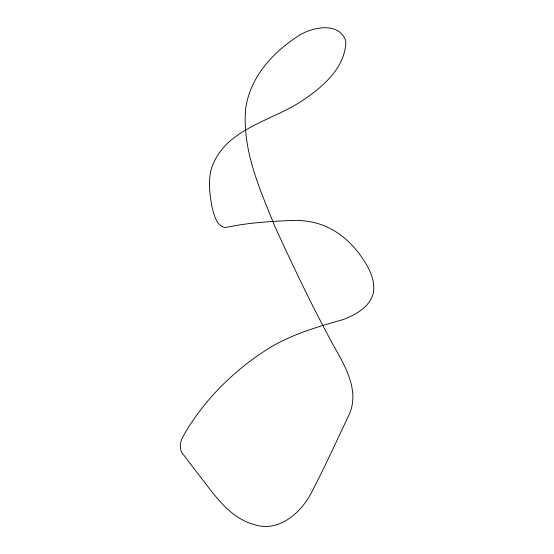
<?xml version="1.0" encoding="UTF-8"?>
<svg xmlns="http://www.w3.org/2000/svg" width="554" height="554" viewBox="0 0 554 554"><rect width="100%" height="100%" fill="white"/><g stroke="black" fill="none" stroke-linecap="round" stroke-linejoin="round"><path stroke-width="0.83" d="M291.362 220.52C269.147 221.399 246.835 222.888 225.104 227.625C216.122 225.644 214.149 214.848 212.099 207.307C209.696 194.461 207.895 181.04 211.524 168.243C224.744 129.027 270.304 121.645 301.12 101.424C321.874 87.844 345.606 68.052 345.828 41.141C339.54 21.357 311.847 26.98 298.606 35.795C272.776 52.242 249.833 77.463 245.651 108.854C242.05 150.307 259.999 189.8 275.262 227.299C293.412 267.07 312.352 306.535 333.203 344.976C344.574 365.141 359.38 389.531 349.754 413.229C337.407 439.343 325.399 465.644 312.144 491.308C301.542 512.498 278.863 533.197 253.538 524.389C231.475 518.122 217.203 498.891 203.983 481.488C197.349 472.95 190.735 464.397 184.281 455.727C179.115 450.873 179.628 443.373 182.488 437.438C202.757 401.075 233.539 370.439 268.738 348.397C291.681 334.242 317.671 326.825 343.362 319.492C356.021 314.575 369.899 306.937 373.424 292.72C375.695 277.783 366.942 264.327 358.57 252.797C349.415 241.059 337.698 231.191 323.799 225.603A56.702 37.028 -2.8 0 0 291.362 220.513"/></g></svg>
